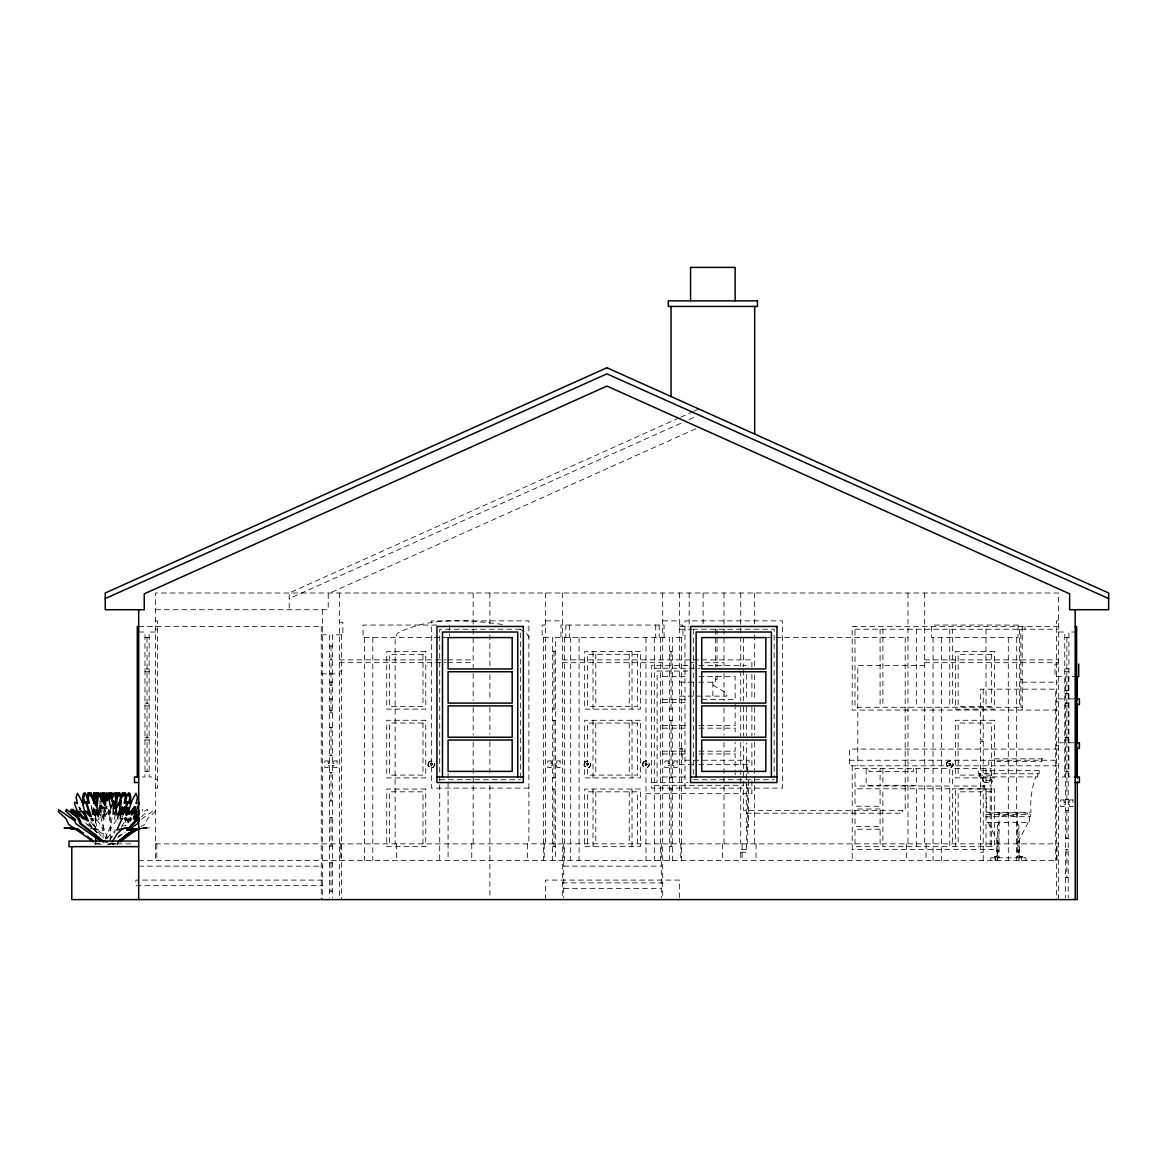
<?xml version="1.0" encoding="UTF-8"?>
<svg xmlns="http://www.w3.org/2000/svg" width="1167" height="1167" viewBox="0 0 1167 1167"><rect width="100%" height="100%" fill="white"/><g stroke="black" fill="none" stroke-linecap="round" stroke-linejoin="round"><path stroke-width="0.75" stroke-dasharray="5 3.75" d="M93.418 814.201L93.068 807.053M93.593 814.201L93.229 807.053M93.841 814.201L93.579 808.629M98.655 811.78L98.655 814.201L97.197 814.274L95.227 810.015M100.946 805.288L100.946 807.666L99.618 803.29M100.8 805.288L100.785 807.666L99.647 805.245M98.043 808.6L98.028 814.887L96.365 810.234M105.322 805.989L104.986 814.712L106.503 814.785L109.202 809.125L109.217 815.397M97.065 809.898L97.124 814.887L95.067 813.078L92.791 806.937L94.367 815.062L92.31 811.313L92.529 814.216M94.571 808.6L94.556 814.887L91.916 813.078M96.846 808.6L96.832 814.887L94.104 813.078L91.099 806.937L92.791 813.632M101.369 805.843L101.121 808.264L100.099 803.815M109.085 809.796L108.341 816.579L109.844 811.138L110.471 811.546L109.231 820.78L110.354 818.723M111.988 818.052L111.244 823.887L105.541 839.073M130.602 821.305L131.185 818.388M115.3 814.726L114.395 819.059L115.927 819.628L117.138 818.709L109.873 830.51L114.906 829.693M102.156 805.843L101.573 808.264L99.253 803.815M125.948 817.877L125.117 820.78L131.156 817.06M126.342 818.052L124.665 823.887L122.389 825.944M127.174 817.877L126.313 820.78L130.237 818.723M129.654 818.052L127.918 823.887L125.569 825.944M129.683 820.78L130.616 817.877M119.019 813.472L117.036 820.78L118.159 819.745M128.851 818.052L126.605 823.887L123.542 825.944M999.025 850.145L997.318 852.741M107.131 806.353L106.153 808.789L104.213 807.404M122.52 816.74L123.687 814.128M1028.2 822.429L1019.506 839.321L1019.506 857.789M121.31 827.17L126.59 818.198L125.409 819.103L123.935 818.548M109.421 840.707L115.081 831.852M999.025 823.26L997.318 825.711L997.318 860.575L997.158 849.43L852.216 849.43M1017.259 830.948L1018.951 828.512M997.318 838.271L999.025 835.922M997.318 847.111L999.025 844.762M1017.259 843.318L1018.951 840.969M1017.259 852.158L1018.951 849.809M1018.951 855.44L1017.259 857.789L1017.259 812.29M131.9 818.709L125.277 825.565M107.014 838.417L110.194 834.434L115.548 830.437M103.177 807.404L101.967 808.789L101.369 806.353M141.426 816.74L147.698 811.153L147.202 809.271L141.82 813.239M109.829 838.431L112.324 836.17M124.65 819.745L125.832 818.723M123.892 818.723L125.919 817.06M118.057 836.433L125.292 832.29M117.677 837.541L124.898 832.275M141.397 819.249L154.627 809.781L155.123 811.678L147.596 818.578L144.796 824.413L140.974 826.455M93.214 818.548L92.062 819.103L91.143 818.198L96.628 830L93.243 829.27M679.019 417.976L289.197 592.996L289.197 609.728M680.682 417.232L692.294 412.024M693.942 411.28L698.916 409.033M680.653 423.358L289.197 598.569M688.953 419.624L695.605 416.648M695.605 428.858L328.219 593.813L328.219 609.728L155.401 609.728M112.382 844.66L115.635 843.289M90.122 819.103L91.653 818.548M96.759 844.149L99.779 843.172M989.601 780.242L991.439 779.644L992.577 781.219L991.439 782.78L983.956 782.182L983.956 780.242L989.601 780.242L989.601 782.182M107.568 844.66L114.176 842.939M138.902 828.701L145.598 827.811L142.097 828.249M141.732 828.366L146.356 827.811L141.513 828.351M142.243 828.366L147.013 827.811L142.024 828.351M140.653 828.73L149.361 827.811L141.543 828.585M155.401 620.873L157.501 620.873L157.501 788.104L155.401 788.104M545.631 620.873L562.348 620.873M662.696 620.873L679.413 620.873M1058.484 620.873L1056.383 620.873L1056.383 899.597M339.364 622.259L342.85 622.259L342.85 634.804L332.405 634.804L332.405 897.788M436.866 625.06L363.054 625.06L363.054 637.59L449.47 637.59M545.631 625.06L542.144 625.06L542.144 637.59L552.589 637.59L552.589 860.575M679.413 625.06L682.899 625.06L682.899 637.59L672.44 637.59L672.44 860.575M138.683 626.446L322.646 626.446M679.413 626.446L688.472 626.446M1058.484 626.446L852.216 626.446L852.216 710.061L1058.484 710.061M155.401 629.232L157.501 629.232M679.413 629.232L691.739 629.232M692.658 629.232L774.173 629.232L774.173 777.937M855.003 629.232L1058.484 629.232M138.829 632.018L144.956 632.018L144.956 776.959L138.829 776.959M155.401 632.018L149.143 632.018L149.143 776.959L155.401 776.959M1058.484 632.018L1064.756 632.018L1064.756 776.959L1058.484 776.959M1076.601 632.018L1068.928 632.018L1068.928 776.959L1076.601 776.959M321.246 634.804L329.605 634.804L329.605 897.788M144.956 637.59L149.143 637.59M767.127 637.59L907.97 637.59M1064.756 637.59L1068.928 637.59M329.605 645.964L332.405 645.964M552.589 651.536L555.375 651.536M669.654 651.536L672.44 651.536M329.605 659.895L332.405 659.895M339.364 659.895L446.042 659.895M447.851 659.895L473.16 659.895M562.348 659.895L699.821 659.895M701.615 659.895L751.884 659.895L751.884 667.13M924.687 659.895L1058.484 659.895M339.364 662.681L446.042 662.681M447.851 662.681L473.16 662.681M562.348 662.681L662.696 662.681M690.558 662.681L694.088 662.681M704.649 662.681L724.007 662.681L724.007 666.299M924.687 662.681L1058.484 662.681M1058.484 664.081L1054.997 664.081L1054.997 676.612L1065.442 676.612L1065.442 897.788M321.246 665.467L322.646 665.467M687.99 665.467L651.536 665.467L651.536 788.104L782.546 788.104L782.546 620.873L684.985 620.873L684.985 788.104M698.916 665.467L746.311 665.467M924.687 665.467L857.803 665.467L857.803 765.815M654.322 668.253L699.835 668.253M144.956 668.954L149.143 668.954M1064.756 668.954L1068.928 668.954M339.364 671.04L341.464 671.04M688.019 671.04L657.109 671.04L657.109 782.532M144.956 671.74L149.143 671.74M1064.756 671.74L1068.928 671.74M321.246 673.826L339.364 673.826M662.696 676.612L688.049 676.612M698.916 676.612L735.152 676.612L735.152 699.616L698.916 699.616M1077.287 676.612L1068.228 676.612L1068.228 897.788M715.648 679.398L717.034 679.398L717.034 674.03M1020.848 679.398L1022.248 679.398M329.605 682.184L332.405 682.184M679.413 682.184L693.913 682.184M698.77 682.184L715.648 682.184L715.648 673.199M1022.248 682.184L1058.484 682.184M329.605 684.985L332.405 684.985M1065.442 690.558L1068.228 690.558M1064.756 693.344L1068.928 693.344M679.413 696.13L726.793 696.13L726.793 693.344L712.862 684.985M329.605 698.916L332.405 698.916M1058.484 698.916L1064.756 698.916M1068.928 698.916L1076.601 698.916M662.696 699.616L688.049 699.616M1056.383 701.703L1058.484 701.703M662.696 702.403L688.049 702.403M144.956 703.103L149.143 703.103M1064.756 703.103L1068.928 703.103M144.956 705.889L149.143 705.889M1064.756 705.889L1068.928 705.889M1022.248 707.275L1020.848 707.275L1020.848 629.232M552.589 709.142L555.375 709.142M669.654 709.142L672.44 709.142M329.605 710.615L332.405 710.615M329.605 712.847L332.405 712.847M552.589 720.287L555.375 720.287M669.654 720.287L672.44 720.287M662.696 725.393L688.049 725.393M698.916 725.393L735.152 725.393L735.152 704.168M329.605 727.347L332.405 727.347M662.696 728.179L688.049 728.179M698.916 728.179L735.152 728.179L735.152 735.254M144.956 737.238L149.143 737.238M1064.756 737.238L1068.928 737.238M144.956 740.024L149.143 740.024M983.227 740.024L980.44 740.024L980.44 689.157L1055.697 689.157L1055.697 860.575M1064.756 740.024L1068.928 740.024M983.227 741.424L980.44 741.424L980.44 852.216L983.227 852.216M1058.484 742.81L1064.756 742.81M1068.928 742.81L1076.601 742.81M1056.383 745.596L1058.484 745.596M679.413 748.383L682.199 748.383L682.199 760.242L749.097 760.242L749.097 764.414L699.062 764.414M679.413 749.083L682.199 749.083M1058.484 749.083L849.43 749.083L849.43 765.815L1058.484 765.815M662.696 751.183L688.049 751.183M698.916 751.183L735.152 751.183L735.152 742.329M662.696 753.97L688.049 753.97M698.916 753.97L735.152 753.97L735.152 768.119M329.605 755.778L332.405 755.778M994.372 758.842L1044.538 758.842L1044.538 760.242M849.43 760.242L1055.697 760.242M328.219 763.247L329.605 763.247M332.405 763.247L333.791 763.247M551.203 763.247L552.589 763.247M555.375 763.247L556.776 763.247M668.268 763.247L669.654 763.247M672.44 763.247L673.84 763.247M679.413 764.414L693.869 764.414M328.219 765.479L329.605 765.479M332.405 765.479L333.791 765.479M551.203 765.479L552.589 765.479M555.375 765.479L556.776 765.479M668.268 765.479L669.654 765.479M672.44 765.479L673.84 765.479M746.311 767.2L747.697 767.2L747.697 774.304M991.585 768.601L990.185 768.601L990.185 786.018L991.585 786.018M144.956 771.387L149.143 771.387M1064.756 771.387L1068.928 771.387M329.605 772.496L332.405 772.496M991.585 775.107L958.136 775.107L958.136 723.073L991.585 723.073L991.585 849.43M662.696 776.959L688.049 776.959M552.589 777.893L555.375 777.893M669.654 777.893L672.44 777.893M155.401 779.746L157.501 779.746M439.711 779.746L520.54 779.746M693.344 779.746L774.173 779.746M1056.383 779.746L1058.484 779.746M651.536 782.532L688.019 782.532M746.311 784.968L747.697 784.968M654.322 785.318L743.525 785.318M916.328 785.318L866.162 785.318L866.162 768.601M746.311 787.754L747.697 787.754L747.697 846.644L746.311 846.644M528.899 788.104L431.352 788.104L431.352 620.873L528.899 620.873L528.899 843.858M1056.383 788.104L1058.484 788.104M991.585 788.804L990.185 788.804L990.185 846.644M552.589 789.038L555.375 789.038M669.654 789.038L672.44 789.038M991.585 791.824L958.136 791.824L958.136 843.858M645.964 793.677L751.884 793.677L751.884 779.22M1065.442 799.264L1068.228 799.264M329.605 800.927L332.405 800.927M1064.056 802.269L1065.442 802.269M1068.228 802.269L1069.628 802.269M1064.056 804.501L1065.442 804.501M1068.228 804.501L1069.628 804.501M1065.442 810.409L1068.228 810.409M746.311 813.195L902.397 813.195L902.397 810.409M985.911 814.581L1030.373 814.581L1030.373 816.681L985.911 816.681M329.605 817.659L332.405 817.659M746.311 827.126L748.397 827.126L748.397 778.754M1065.442 838.285L1068.228 838.285M94.089 843.858L101.179 843.858M108.283 843.858L133.111 843.858M155.401 843.858L1058.484 843.858M329.605 846.09L332.405 846.09M552.589 846.644L555.375 846.644M669.654 846.644L672.44 846.644M746.311 849.43L740.739 849.43L740.739 860.575M1065.442 849.43L1068.228 849.43M740.739 852.216L746.311 852.216L746.311 742.912M996.924 856.388L994.357 856.388L994.357 857.789M1022.7 856.388L1020.148 856.388L1020.148 857.789M138.683 860.575L1057.083 860.575L1057.083 843.858M329.605 862.807L332.405 862.807M138.683 866.147L322.646 866.147M563.734 866.147L661.295 866.147M1065.442 877.307L1068.228 877.307M322.646 880.093L135.897 880.093L135.897 885.665L322.646 885.665M562.348 882.879L662.696 882.879M563.734 888.452L661.295 888.452M329.605 891.238L332.405 891.238M93.52 828.876L103.6 830.51L96.336 818.709L97.547 819.628L99.078 819.059L97.897 811.838L100.61 815.587L99.414 811.284M92.82 829.445L96.175 830L90.72 821.51M90.136 828.322L96.584 829.431L103.279 834.434L106.46 838.417M502.379 624.447C467.909 619.808 429.135 616.687 397.393 633.273L395.117 637.59L395.117 843.858M127.466 819.059L129.931 819.628M110.019 843.289L113.33 844.149M110.675 843.172L114.118 844.149M111.142 843.172L114.483 844.149M113.695 843.172L116.715 844.149M97.838 843.289L101.091 844.66M91.114 819.745L93.024 820.78L92.281 817.877M519.942 629.232L523.954 631.653M87.89 824.573L97.401 832.757M90.836 818.723L93.404 820.78L92.835 817.877M88.809 823.887L95.475 831.312M85.614 823.085L88.196 825.565M92.31 813.093L95.752 816.579L92.718 806.908M80.64 808.804L78.845 806.937L79.531 809.49M80.859 808.804L79.123 806.937L79.983 809.49M94.425 818.723L96.438 820.78L94.235 811.546L95.344 811.138L98.013 816.579L96.686 809.796M102.886 806.878L104.082 808.264M1017.259 835.922L1018.951 838.271M1017.259 844.762L1018.951 847.111M1018.951 852.741L1017.259 850.145M997.318 840.969L999.025 843.318M997.318 849.809L999.025 852.158M997.318 855.44L999.025 857.789L999.025 812.29M1017.259 823.26L1018.951 825.711L1019.054 860.575M997.318 828.512L999.025 830.948M102.608 808.264L100.333 802.283M98.524 807.447L101.529 813.603L104.257 815.397L103.63 811.138L104.242 820.78L99.647 809.271L102.229 823.887L107.933 839.073M101.223 836.272L92.849 823.887L91.537 818.052M89.523 822.925L93.929 830M96.905 832.669L94.775 828.92L92.033 827.811L97.751 830L94.673 818.198L95.84 818.548L95.329 811.313L96.482 815.062L95.971 810.759M82.667 813.078L78.758 806.937L79.735 809.49M526.623 633.273L528.899 637.59M988.07 822.429L996.764 839.321L996.837 857.789M91.989 812.699L93.185 815.062M97.532 810.015L99.56 814.274L101.062 814.201L100.741 805.478M92.003 811.138L95.417 816.579L93.17 806.908M106.343 806.353L107.32 808.789M97.138 808.6L99.18 814.274L100.318 814.201L99.881 800.737M142.316 809.271L142.768 811.153M98.334 810.015L99.837 814.201L99.662 803.903M94.41 815.397L94.439 809.125L98.816 814.785L101.266 814.712L100.727 805.989M746.311 760.242L748.018 773.984M104.14 806.908L105.132 816.579L104.271 809.125L106.97 814.785L108.487 814.712L108.327 809.139M91.274 805.478L91.493 808.629M995.145 857.789L995.261 860.575L995.261 856.388M1066.842 637.59L1066.842 799.264M1066.842 810.409L1066.842 838.285M1066.842 849.43L1066.842 877.307M1058.484 899.597L1058.484 592.996L155.401 592.996L155.401 860.575M1041.752 758.842L1041.752 761.628L997.158 761.628L997.158 758.842M1037.755 773.765L1037.755 776.901L979.638 776.901L979.638 773.765M1029.338 816.681L1029.338 822.429L986.932 822.429L986.932 816.681M1027.266 814.581L1027.266 813.02L989.003 813.02L989.003 814.581M1025.881 860.575L1025.881 857.789L990.739 857.789L990.739 860.575M1025.034 626.446L1025.034 629.232M1022.628 856.388L1022.7 857.789M1022.248 626.446L1022.248 710.061M1021.358 857.789L1021.358 860.575M1021.183 856.388L1021.037 857.789M1019.462 629.232L1019.462 707.275L952.564 707.275L952.564 629.232M1016.676 637.59L1016.676 860.575M1013.933 816.681L1013.933 815.631L1002.351 815.631L1002.351 816.681M1008.303 637.59L1008.303 860.575M1008.142 813.02L1008.142 815.631M997.552 857.789L997.552 860.575M995.393 856.388L995.393 857.789M988.799 760.242L988.799 765.815M986.013 629.232L986.013 707.275M986.013 846.644L986.013 788.804L952.564 788.804L952.564 846.644L994.372 846.644L994.372 789.038L955.35 789.038L955.35 846.644M983.227 689.157L983.227 860.575M949.778 629.232L949.778 707.275L882.879 707.275L882.879 629.232M941.419 637.59L941.419 860.575M933.046 637.59L933.046 860.575M926.087 843.858L926.087 860.575M924.687 592.996L924.687 843.858M916.328 629.232L916.328 707.275M916.328 768.601L916.328 786.018M916.328 788.804L916.328 846.644M913.542 768.601L913.542 771.387L868.948 771.387L868.948 768.601M907.97 592.996L907.97 843.858M906.569 843.858L906.569 860.575M905.184 637.59L905.184 810.409L743.525 810.409L743.525 742.095M882.879 768.601L882.879 786.018L949.778 786.018L949.778 768.601L855.003 768.601L855.003 786.018L880.093 786.018L880.093 768.601M880.093 629.232L880.093 707.275L855.003 707.275L855.003 626.446M852.216 765.815L852.216 860.575M756.056 843.858L756.056 860.575M754.67 592.996L754.67 623.907M754.67 634.804L754.67 667.524M754.67 674.803L754.67 700.244M754.67 707.523L754.67 734.787M754.67 742.052L754.67 783.859M754.67 785.683L754.67 843.858M751.884 674.351L751.884 699.675M751.884 706.896L751.884 735.823M751.884 743.058L751.884 768.367M746.311 674.468L746.311 699.689M746.311 706.896L746.311 735.706M743.525 637.59L743.525 666.707M743.525 670.062L743.525 700.667M743.525 706.721L743.525 735.823M742.124 843.858L742.124 860.575M740.739 592.996L740.739 666.547M740.739 671.04L740.739 700.915M740.739 707.012L740.739 735.779M740.739 742.533L740.739 768.149M740.739 769.666L740.739 843.858M735.152 769.884L735.152 775.194M724.007 592.996L724.007 627.35M724.007 629.159L724.007 659.895M724.007 673.549L724.007 700.725M724.007 707.975L724.007 735.152M724.007 742.402L724.007 843.858M722.621 843.858L722.621 860.575M717.034 629.232L717.034 666.868M715.648 629.232L715.648 666.868M712.862 682.184L712.862 696.13M703.103 592.996L703.103 623.805M693.344 629.232L693.344 774.304M689.172 592.996L689.172 625.614M681.499 637.59L681.499 860.575M680.799 843.858L680.799 860.575M679.413 592.996L679.413 843.858M679.413 897.831L679.413 880.093L545.631 880.093L545.631 899.597M671.054 651.536L671.054 709.142M671.054 720.287L671.054 777.893M671.054 789.038L671.054 846.644M669.654 860.575L669.654 637.59L555.375 637.59L555.375 860.575M664.081 637.59L664.081 625.06L560.948 625.06L560.948 637.59M662.696 592.996L662.696 897.919M661.295 843.858L661.295 897.802M660.595 637.59L660.595 860.575M659.209 625.06L659.209 637.59M655.723 625.06L655.723 637.59M654.322 637.59L654.322 860.575M645.964 637.59L645.964 860.575M637.605 843.858L637.605 791.824L587.439 791.824L587.439 843.858M632.033 651.536L632.033 709.142M632.033 720.287L632.033 777.893M632.033 789.038L632.033 846.644M629.246 654.322L629.246 706.341M629.246 723.073L629.246 775.107M629.246 791.824L629.246 843.858M595.797 654.322L595.797 706.341M595.797 723.073L595.797 775.107M595.797 791.824L595.797 843.858M593.011 651.536L593.011 709.142M593.011 720.287L593.011 777.893M593.011 789.038L593.011 846.644M579.065 637.59L579.065 860.575M570.707 637.59L570.707 860.575M569.321 625.06L569.321 637.59M565.835 625.06L565.835 637.59M564.434 637.59L564.434 860.575M563.734 843.858L563.734 897.802M562.348 592.996L562.348 899.597M553.989 651.536L553.989 709.142M553.989 720.287L553.989 777.893M553.989 789.038L553.989 846.644M545.631 592.996L545.631 843.858M544.23 843.858L544.23 860.575M543.53 637.59L543.53 860.575M527.513 843.858L527.513 860.575M520.54 777.937L520.54 629.232L439.711 629.232L439.711 860.575M489.877 592.996L489.877 623.834M489.877 634.731L489.877 667.378M489.877 674.643L489.877 700.04M489.877 707.29L489.877 734.51M489.877 741.76L489.877 774.421M489.877 785.303L489.877 897.788M473.16 592.996L473.16 627.35M473.16 629.159L473.16 667.524M473.16 673.549L473.16 700.725M473.16 707.523L473.16 735.152M473.16 742.052L473.16 843.858M471.76 843.858L471.76 860.575M449.47 625.06L449.47 635.811M448.07 773.298L448.07 860.575M422.979 843.858L422.979 791.824L389.53 791.824L389.53 843.858M396.503 843.858L396.503 860.575M372.813 637.59L372.813 860.575M364.454 637.59L364.454 860.575M341.464 634.804L341.464 899.597M340.764 843.858L340.764 860.575M339.364 592.996L339.364 899.597M331.005 645.964L331.005 712.847M331.005 727.347L331.005 755.778M331.005 772.496L331.005 800.927M331.005 817.659L331.005 846.09M331.005 862.807L331.005 891.238M322.646 609.728L322.646 899.597M321.246 626.446L321.246 899.597M156.801 843.858L156.801 860.575M147.042 637.59L147.042 771.387M117.779 813.982L117.779 822.954M117.779 841.217L117.779 844.66M110.354 808.6L110.354 844.149M103.119 806.878L103.119 840.707M95.694 809.125L95.694 834.434M95.694 841.217L95.694 844.66M981.593 776.901A84.155 84.155 0 0 1 986.392 812.29L1030.986 812.29A84.155 84.155 0 0 1 1035.785 776.901M428.552 762.343L427.983 765.304L429.937 767.609L432.957 767.507L434.766 765.071L433.993 762.153L431.236 760.928L428.552 762.343M430.419 763.714L430.871 765.479L432.476 764.706L432.286 763.714L430.463 763.656L430.813 765.45L432.49 764.633L432.228 763.656L430.419 763.714M584.638 762.343L584.069 765.304L586.024 767.609L589.043 767.507L590.852 765.071L590.079 762.153L587.322 760.928L584.638 762.343M586.505 763.714L586.957 765.479L588.562 764.706L588.372 763.714L586.549 763.656L586.899 765.45L588.576 764.633L588.314 763.656L586.505 763.714M643.163 762.343L642.594 765.304L644.563 767.609L647.583 767.507L649.392 765.071L648.619 762.153L645.847 760.928L643.163 762.343M645.03 763.714L645.497 765.479L647.087 764.706L646.897 763.714L645.074 763.656L645.424 765.45L647.101 764.633L646.854 763.656L645.03 763.714M946.977 762.343L946.408 765.304L948.377 767.609L951.397 767.507L953.191 765.071L952.432 762.153L949.661 760.928L946.977 762.343M948.844 763.714L949.311 765.479L950.901 764.706L949.821 763.247L948.64 764.633L949.238 765.45L950.915 764.633L950.667 763.656L948.844 763.714M428.697 762.153L427.924 765.071L429.733 767.507L432.753 767.609L434.722 765.304L434.139 762.343L431.469 760.928L428.697 762.153M584.784 762.153L584.011 765.071L585.819 767.507L588.839 767.609L590.808 765.304L590.225 762.343L587.555 760.928L584.784 762.153M643.309 762.153L642.55 765.071L644.344 767.507L647.364 767.609L649.333 765.304L648.764 762.343L646.08 760.928L643.309 762.153M947.123 762.153L946.349 765.071L948.158 767.507L951.178 767.609L953.147 765.304L952.578 762.343L949.894 760.928L947.123 762.153M1018.062 625.06L931.66 625.06L931.66 637.59L1018.062 637.59L1018.062 625.06M425.765 651.536L386.744 651.536L386.744 709.142L425.765 709.142L425.765 651.536M640.391 651.536L584.652 651.536L584.652 709.142L640.391 709.142L640.391 651.536M994.372 651.536L955.35 651.536L955.35 709.142L994.372 709.142L994.372 651.536M422.979 654.322L389.53 654.322L389.53 706.341L422.979 706.341L422.979 654.322M637.605 654.322L587.439 654.322L587.439 706.341L637.605 706.341L637.605 654.322M991.585 654.322L958.136 654.322L958.136 706.341L991.585 706.341L991.585 654.322M425.765 720.287L386.744 720.287L386.744 777.893L425.765 777.893L425.765 720.287M640.391 720.287L584.652 720.287L584.652 777.893L640.391 777.893L640.391 720.287M994.372 720.287L955.35 720.287L955.35 777.893L994.372 777.893L994.372 720.287M422.979 723.073L389.53 723.073L389.53 775.107L422.979 775.107L422.979 723.073M637.605 723.073L587.439 723.073L587.439 775.107L637.605 775.107L637.605 723.073M328.219 760.928L324.878 760.928L324.878 767.609L328.219 767.609L328.219 760.928M337.132 760.928L333.791 760.928L333.791 767.609L337.132 767.609L337.132 760.928M551.203 760.928L547.848 760.928L547.848 767.609L551.203 767.609L551.203 760.928M560.116 760.928L556.776 760.928L556.776 767.609L560.116 767.609L560.116 760.928M668.268 760.928L664.913 760.928L664.913 767.609L668.268 767.609L668.268 760.928M677.181 760.928L673.84 760.928L673.84 767.609L677.181 767.609L677.181 760.928M986.013 768.601L952.564 768.601L952.564 786.018L986.013 786.018L986.013 768.601M1039.141 770.628L978.238 770.628L978.238 773.765L1039.141 773.765L1039.141 770.628M880.093 788.804L855.003 788.804L855.003 806.222L880.093 806.222L880.093 788.804M949.778 788.804L882.879 788.804L882.879 846.644L949.778 846.644L949.778 788.804M425.765 789.038L386.744 789.038L386.744 846.644L425.765 846.644L425.765 789.038M640.391 789.038L584.652 789.038L584.652 846.644L640.391 846.644L640.391 789.038M1064.056 799.949L1060.715 799.949L1060.715 806.63L1064.056 806.63L1064.056 799.949M1072.969 799.949L1069.628 799.949L1069.628 806.63L1072.969 806.63L1072.969 799.949M880.093 809.008L855.003 809.008L855.003 826.426L880.093 826.426L880.093 809.008M880.093 829.226L855.003 829.226L855.003 846.644L880.093 846.644L880.093 829.226"/><path stroke-width="1.5" d="M94.79 802.473L95.096 797.003M102.798 840.707L81.559 823.887L79.064 818.052L72.412 811.153L72.85 809.271L88.356 820.78L84.184 811.546L86.3 811.138L91.347 816.579L86.766 803.538L86.781 801.641L89.305 803.144L88.079 796.93L89.363 792.714L96.905 807.666L98.655 792.962L105.438 805.07L106.124 794.61L106.999 798.447M95.592 803.538L95.606 801.641L96.934 803.144L96.963 792.714L97.736 795.836M114.979 808.629L115.373 800.737L113.637 805.347M112.82 803.903L112.995 800.737M107.174 795.325L107.291 792.962L107.67 794.887M101.179 801.962L101.865 792.962L105.438 805.07M120.055 811.78L120.887 800.737L115.737 808.264L110.996 796.638L109.713 798.987M119.763 810.204L120.566 800.737L114.745 808.264M104.286 795.529L104.549 792.714L104.972 795.836M122.71 814.216L123.002 811.313L121.485 812.699M106.897 798.447L107.349 794.61L108.677 798.855M100.07 795.325L100.362 792.962L102.069 798.024M102.215 798.855L103.119 794.61L104.301 800.854L105.205 798.987M97.182 795.325L97.488 792.962L98.364 794.887M96 805.288L97.795 792.962L99.107 794.887M108.283 797.397L108.925 792.714L109.319 796.93M134.832 814.216L135.241 811.313L133.082 812.699M93.725 803.625L95.446 792.962L96.876 794.887M107.379 796.521L107.656 794.61L108.239 796.492M101.981 795.325L102.375 792.962L103.527 794.887M119.865 801.583L120.697 796.93L119.53 792.714L115.606 801.846M105.453 798.855L106.737 794.61L107.597 796.492M106.095 796.521L105.818 794.61L104.797 805.07L99.749 796.463M105.803 794.887L106.182 792.962L106.299 795.325M103.396 796.521L103.775 794.61L104.563 796.492M87.525 795.836L88.021 793.472M128.881 813.472L129.289 811.546L127.174 811.138M90.399 795.529L90.997 792.714L94.016 801.846M130.193 813.472L130.616 811.546L128.443 811.138M106.912 796.521L107.349 794.61L107.802 796.492M115.737 795.836L116.51 792.714L117.181 796.93M108.429 796.521L108.91 794.61M122.827 813.632L124.475 806.937L121.558 813.078M111.405 798.024L113.111 792.962L113.403 795.325M92.776 796.93L93.944 792.714L95.271 795.836M120.682 813.632L122.375 806.937L119.37 813.078M105.249 796.492L106.124 794.61L107.028 800.854L108.371 796.638L110.865 808.264L113.593 800.737L113.155 814.201L114.293 814.274L116.335 808.6L116.35 814.887L118.407 813.078L120.682 806.937L119.107 815.062L121.164 811.313L120.259 818.548L121.412 819.103L122.331 818.198L116.846 830L127.013 827.811L122.141 828.92L117.079 833.924L112.265 841.874M125.817 809.796L127.932 801.641L125.336 803.144L126.605 796.93L125.277 792.714L123.76 795.836M134.409 815.66L133.549 818.548L135.737 819.103L137.487 818.198L128.195 828.76M118.407 795.836L119.399 792.714L120.259 796.93M129.129 809.796L131.463 801.641L128.603 803.144L130.004 796.93L128.545 792.714L125.234 798.957M120.434 798.957L122.477 792.714L123.075 795.529M128.881 796.346L129.902 793.224L130.792 797.455L129.945 803.655L131.696 802.152M110.938 794.887L111.609 792.962L111.828 795.325M108.225 799.585L111.098 792.962L112.28 801.962M107.831 798.987L108.706 796.638M123.381 813.18L126.707 803.538L126.692 801.641L124.169 803.144L125.394 796.93L124.11 792.714L116.569 807.666L114.818 792.962L111.653 799.585M126.911 811.284L128.37 807.447L123.483 813.603M131.915 813.632L134.351 806.937L130.033 813.078L126.124 814.887L126.109 808.6L122.112 814.274L126.094 808.6L126.138 814.887L130.164 813.078L134.628 806.937L131.521 815.062L135.547 811.313L133.797 818.548L136.058 819.103L137.852 818.198L127.101 830L137.035 828.906M108.91 796.492L109.698 794.61M135.416 813.02L138.902 804.048L138.888 802.152L136.028 803.655L137.429 797.455L135.97 793.224L130.296 803.815M133.038 813.632L135.78 806.937L130.908 813.078L126.488 814.887L126.459 808.6L122.083 814.274M115.11 794.887L115.985 792.962L116.292 795.325M122.535 795.413L123.41 793.472L123.717 795.836M139.471 819.511L137.37 823.887L127.786 830.16M109.202 798.987L110.529 796.638L115.416 808.264L120.726 800.737L119.88 814.201M107.948 798.987L109.392 796.638M114.366 794.887L115.679 792.962L117.021 801.962M116.598 794.887L118.027 792.962L118.523 795.325M120.522 841.217L122.783 838.533M134.409 818.052L139.398 812.64M135.897 818.052L139.325 814.128M120.259 841.874L127.349 835.061M118.392 841.874L127.509 833.924L137.123 828.92L140.2 828.555L131.492 829.431M118.159 841.874L127.568 833.924L137.487 828.92M136.451 812.743L139.238 810.423M119.034 840.882L128.064 833.924L138.917 828.92M120.77 841.217L139.529 827.52M131.01 825.259L133.33 823.887M134.336 830.583L137.239 828.92M126.926 813.209L129.377 811.838M134.351 812.699L136.802 811.313L134.876 818.548L137.356 819.103L139.325 818.198L127.553 830L138.421 828.906M127.903 828.643L132.586 827.811L127.684 828.628M127.057 830L139.909 828.541M127.378 829.781L138.815 828.628M105.234 598.569L606.942 373.848L1108.65 598.569M138.683 626.446L137.298 626.446L137.298 776.959M1075.201 626.446L1076.601 626.446L1076.601 776.959M1076.601 698.916L1079.387 698.916L1079.387 704.489L1076.601 704.489M1076.601 742.81L1079.387 742.81L1079.387 748.383L1076.601 748.383M138.683 776.959L134.497 776.959L134.497 782.532L138.683 782.532M436.925 776.959L523.327 776.959M690.558 776.959L776.959 776.959M1075.201 776.959L1079.387 776.959L1079.387 782.532L1075.201 782.532M138.683 841.071L68.999 841.071L68.999 846.644L138.683 846.644M74.659 828.628L71.537 828.322L75.024 828.687M78.67 829.27L64.112 827.811L74.557 828.92L79.21 831.064M79.56 830.583L76.351 828.92L66.461 827.811L75.986 828.92L80.231 831.064M76.789 828.906L67.117 827.811L76.351 828.92M76.643 828.906L67.876 827.811L76.234 828.92L83.499 833.092M107.233 842.18L102.069 840.707L80.144 823.887L77.576 818.052L70.706 811.153L71.158 809.271L79.764 816.214M103.63 842.078L100.377 840.707L98.101 838.023M73.973 820.27L58.846 809.781L58.35 811.678L65.877 818.578L68.678 824.413L92.704 841.217M79.123 812.699L76.672 811.313L77.139 814.216M84.972 819.745L80.931 817.06M78.233 817.892L66.271 809.271L65.775 811.153L73.302 818.052L76.103 823.887L100.129 840.707M86.095 815.704L81.471 811.138L79.079 811.546L82.857 817.877M87.306 836.199L93.214 841.874M90.69 838.533L92.952 841.217M71.756 811.678L72.908 813.151M74.148 818.198L75.622 820.095M88.036 811.153L88.911 812.64M83.178 803.815L77.503 793.224L76.059 797.455L77.445 803.655L74.586 802.152L74.571 804.048L79.181 815.733M88.24 798.957L84.928 792.714L83.47 796.93L84.87 803.144L82.011 801.641L84.345 809.796M90.938 795.413L90.063 793.472L89.757 795.836L88.196 792.714L86.869 796.93L88.138 803.144L85.541 801.641L90.253 816.579L85.031 811.138L82.857 811.546L87.16 820.78M84.593 796.346L83.572 793.224L82.682 797.455L83.543 803.655M95.067 795.836L94.075 792.714L93.214 796.93L93.827 801.583M105.526 798.447L104.563 794.61L103.6 796.492L103.775 794.61L104.038 796.492M71.654 812.072L72.121 813.982M106.737 794.61L107.583 798.447M134.497 809.271L134.891 811.153M125.453 793.472L125.948 795.836M78.349 814.216L77.926 811.313L78.32 814.216M78.233 811.313L78.641 814.216M1078.687 664.081L1078.687 676.612M1077.287 676.612L1077.287 700.185M1077.287 703.803L1077.287 743.7M1077.287 747.318L1077.287 778.141M1077.287 781.759L1077.287 899.597L71.785 899.597L71.785 846.644M1075.201 609.728L1075.201 899.597M771.387 776.959L771.387 632.018L696.13 632.018L696.13 776.959M754.67 306.425L754.67 434.066M735.152 300.853L735.152 267.403L690.558 267.403L690.558 300.853M671.054 306.425L671.054 396.532M517.754 776.959L517.754 632.018L442.497 632.018L442.497 776.959M138.683 609.728L138.683 899.597M117.779 793.472L117.779 795.836M110.354 792.714L110.354 795.836M103.119 792.714L103.119 799.541M95.694 793.472L95.694 795.836M95.694 834.434L95.694 842.384M606.942 367.736L105.234 592.996L105.234 609.728L144.256 609.728L144.256 593.813L606.942 386.073L1069.628 593.813L1069.628 609.728L1108.65 609.728L1108.65 592.996L606.942 367.736M130.748 827.811L127.539 828.366L130.748 827.811M757.456 300.853L668.268 300.853L668.268 306.425L757.456 306.425L757.456 300.853M523.327 626.446L436.925 626.446L436.925 782.532L523.327 782.532L523.327 626.446M776.959 626.446L690.558 626.446L690.558 782.532L776.959 782.532L776.959 626.446M512.182 637.59L448.07 637.59L448.07 668.954L512.182 668.954L512.182 637.59M765.815 637.59L701.717 637.59L701.717 668.954L765.815 668.954L765.815 637.59M512.182 671.74L448.07 671.74L448.07 703.103L512.182 703.103L512.182 671.74M765.815 671.74L701.717 671.74L701.717 703.103L765.815 703.103L765.815 671.74M512.182 705.889L448.07 705.889L448.07 737.238L512.182 737.238L512.182 705.889M765.815 705.889L701.717 705.889L701.717 737.238L765.815 737.238L765.815 705.889M512.182 740.024L448.07 740.024L448.07 771.387L512.182 771.387L512.182 740.024M765.815 740.024L701.717 740.024L701.717 771.387L765.815 771.387L765.815 740.024"/></g></svg>
